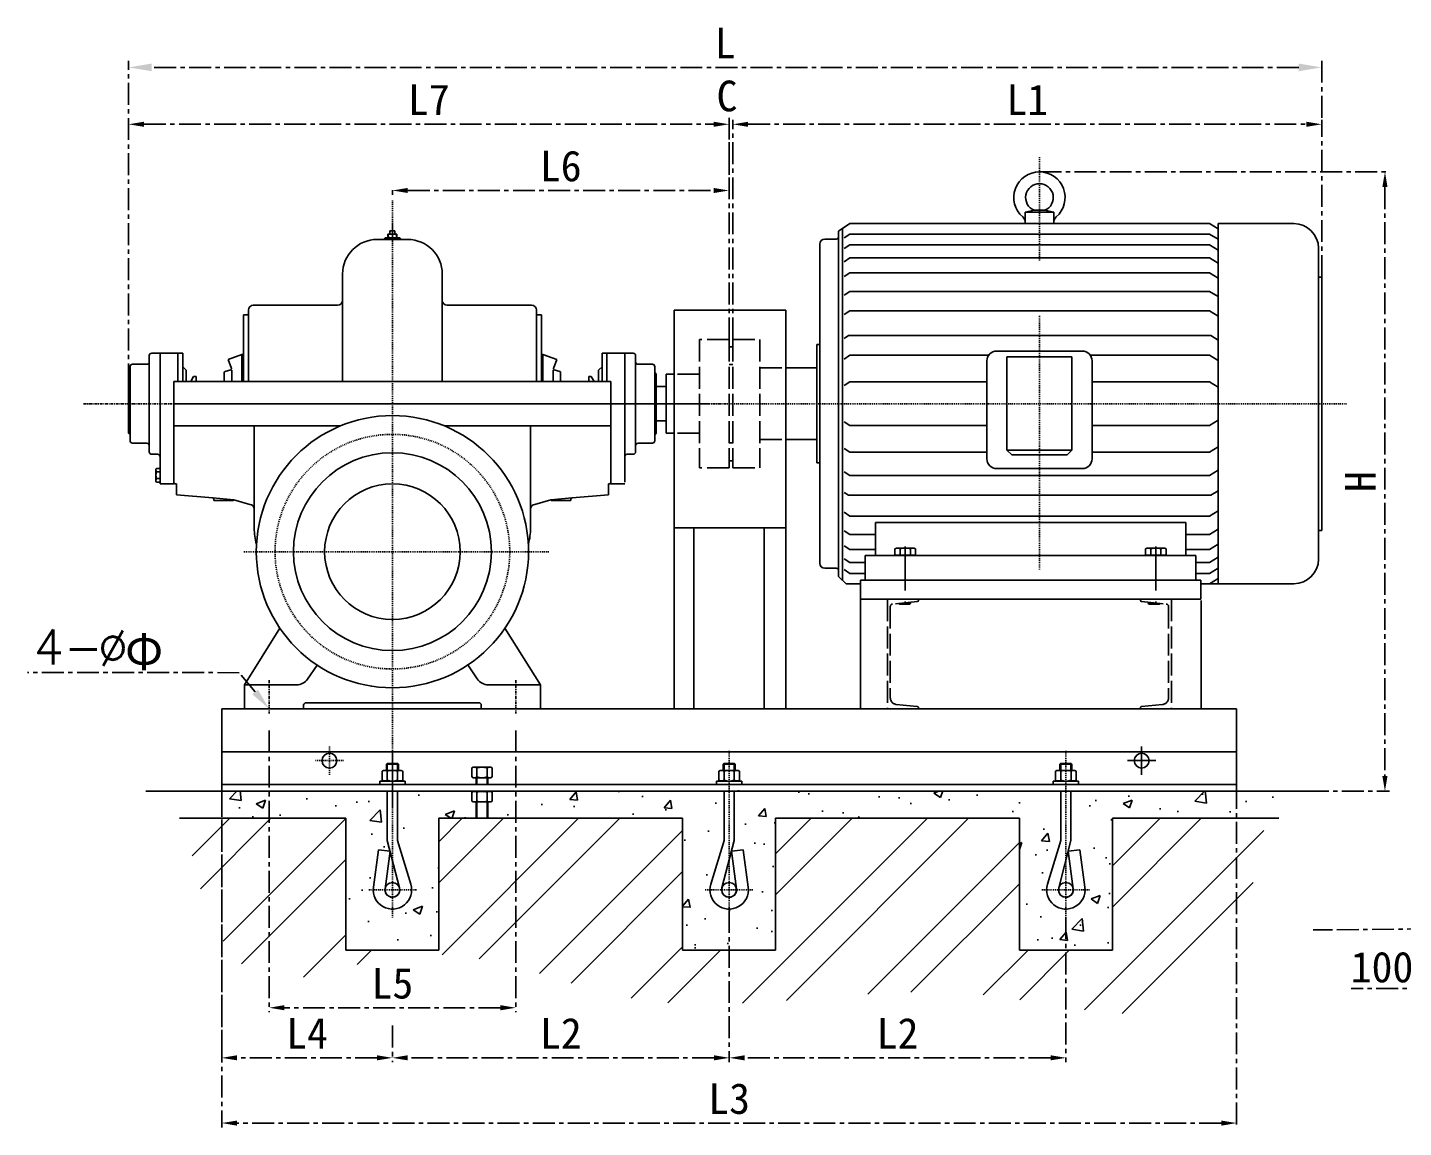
# Model space of a CAD drawing. Extents: x 1620 to 2878, y -792 to 791.
# Drawn here: x 2232.8 to 2389.7, y -720.7 to -595.3 of the extents above; entities that cross this region are included whole.
import ezdxf
from ezdxf.enums import TextEntityAlignment as Align

# ---------------------------------------------------------------- set-up
doc = ezdxf.new("R2010")
doc.units = 0
doc.header["$MEASUREMENT"] = 0
for name, pattern in [('CENTER', [2, 1.25, -0.25, 0.25, -0.25]), ('CENTERX2', [4, 2.5, -0.5, 0.5, -0.5]), ('DIVIDEX2', [2.5, 1, -0.5, 0, -0.5, 0, -0.5]), ('GEN3A', [3.1, 2.5, -0.6]), ('GEN7A', [7.5, 5, -1.25, 0, -1.25])]:
    doc.linetypes.add(name, pattern=pattern)
doc.layers.get('0').update_dxf_attribs({"linetype": 'CONTINUOUS'})
doc.layers.get('DEFPOINTS').update_dxf_attribs({"linetype": 'CONTINUOUS'})
for name, color, linetype in [('0N', 7, 'CONTINUOUS'), ('3A', 6, 'GEN3A'), ('4N', 3, 'CONTINUOUS'), ('5', 4, 'CENTERX2'), ('7', 1, 'CONTINUOUS'), ('7A', 4, 'GEN7A'), ('7AN', 4, 'GEN7A')]:
    doc.layers.add(name, color=color, linetype=linetype)
doc.styles.add('HZTXT', font='txt.shx', dxfattribs={"bigfont": 'hztxt.shx'})
doc.styles.get("Standard").update_dxf_attribs({"font": 'SimSun.ttf', "width": 0.6})
doc.styles.add('TXT', font='txt.shx', dxfattribs={"width": 0.9})
doc.dimstyles.new('GEN-ANSI', dxfattribs={"dimscale": 5, "dimtxt": 0.35, "dimasz": 0.35, "dimexe": 0.1, "dimexo": 0, "dimgap": 0.15, "dimtad": 1, "dimtoh": 1, "dimdec": 0, "dimzin": 0, "dimdsep": 46, "dimtxsty": 'TXT', "dimcen": 0, "dimclrd": 256, "dimclre": 256, "dimclrt": 2, "dimadec": 0, "dimazin": 0, "dimtp": 0.1, "dimtm": 0.1, "dimtfac": 0.71, "dimtdec": 3, "dimtmove": 0, "dimatfit": 3, "dimfxl": 0, "dimtolj": 1, "dimtzin": 0, "dimarcsym": 0})

# ---------------------------------------------------------------- blocks, each defined once
blk = doc.blocks.new('*D37')
at = {"layer": '5', "lineweight": -2}
for p, q in [((2260.36, -675.44), (2260.36, -707.55)), ((2288.48, -675.44), (2288.48, -707.55)), ((2286.73, -707.05), (2262.11, -707.05))]:
    blk.add_line(p, q, dxfattribs=at)
at = {"layer": '5'}
for points in [[(2262.11, -706.75), (2262.11, -707.34), (2260.36, -707.05)], [(2286.73, -706.75), (2286.73, -707.34), (2288.48, -707.05)]]:
    blk.add_solid(points, dxfattribs=at)
at = {"layer": 'DEFPOINTS', "color": 0}
for p in [(2260.36, -675.44), (2288.48, -675.44), (2260.36, -707.05)]:
    blk.add_point(p, dxfattribs=at)
blk = doc.blocks.new('*D38')
at = {"layer": '5', "lineweight": -2}
for p, q in [((2254.96, -681.57), (2254.96, -713.26)), ((2272.67, -712.76), (2256.71, -712.76))]:
    blk.add_line(p, q, dxfattribs=at)
at = {"layer": '5'}
for points in [[(2256.71, -712.47), (2256.71, -713.05), (2254.96, -712.76)], [(2272.67, -712.47), (2272.67, -713.05), (2274.42, -712.76)]]:
    blk.add_solid(points, dxfattribs=at)
at = {"layer": 'DEFPOINTS', "color": 0}
for p in [(2254.96, -681.57), (2274.42, -696.74), (2254.96, -712.76)]:
    blk.add_point(p, dxfattribs=at)
blk = doc.blocks.new('*D39')
at = {"layer": '5', "lineweight": -2}
for p, q in [((2312.8, -605.54), (2312.8, -614.34)), ((2274.42, -613.79), (2274.42, -614.34)), ((2276.17, -613.84), (2311.05, -613.84))]:
    blk.add_line(p, q, dxfattribs=at)
at = {"layer": '5'}
for points in [[(2276.17, -613.55), (2276.17, -614.13), (2274.42, -613.84)], [(2311.05, -613.55), (2311.05, -614.13), (2312.8, -613.84)]]:
    blk.add_solid(points, dxfattribs=at)
at = {"layer": 'DEFPOINTS', "color": 0}
for p in [(2312.8, -605.54), (2274.42, -613.79), (2312.8, -613.84)]:
    blk.add_point(p, dxfattribs=at)
blk = doc.blocks.new('*D40')
at = {"layer": '5', "lineweight": -2}
for p, q in [((2244.34, -636.08), (2244.34, -605.79)), ((2246.09, -606.29), (2311.05, -606.29)), ((2312.8, -630.84), (2312.8, -605.79))]:
    blk.add_line(p, q, dxfattribs=at)
at = {"layer": '5'}
for points in [[(2246.09, -606), (2246.09, -606.58), (2244.34, -606.29)], [(2311.05, -606), (2311.05, -606.58), (2312.8, -606.29)]]:
    blk.add_solid(points, dxfattribs=at)
at = {"layer": 'DEFPOINTS', "color": 0}
for p in [(2312.8, -606.29), (2312.8, -630.84), (2244.34, -636.08)]:
    blk.add_point(p, dxfattribs=at)
blk = doc.blocks.new('*D29')
at = {"layer": '5', "lineweight": -2}
for p, q in [((2348.2, -611.71), (2388.09, -611.71)), ((2387.59, -613.46), (2387.59, -680.61)), ((2370.67, -682.36), (2388.09, -682.36))]:
    blk.add_line(p, q, dxfattribs=at)
at = {"layer": '5'}
for points in [[(2387.29, -613.46), (2387.88, -613.46), (2387.59, -611.71)], [(2387.29, -680.61), (2387.88, -680.61), (2387.59, -682.36)]]:
    blk.add_solid(points, dxfattribs=at)
at = {"layer": 'DEFPOINTS', "color": 0}
for p in [(2348.2, -611.71), (2370.67, -682.36), (2387.59, -682.36)]:
    blk.add_point(p, dxfattribs=at)
blk = doc.blocks.new('*D30')
at = {"layer": '5', "lineweight": -2}
for p, q in [((2313.23, -630.84), (2313.23, -605.79)), ((2314.98, -606.29), (2378.63, -606.29)), ((2380.38, -623.71), (2380.38, -605.79))]:
    blk.add_line(p, q, dxfattribs=at)
at = {"layer": '5'}
for points in [[(2314.98, -606), (2314.98, -606.58), (2313.23, -606.29)], [(2378.63, -606), (2378.63, -606.58), (2380.38, -606.29)]]:
    blk.add_solid(points, dxfattribs=at)
at = {"layer": 'DEFPOINTS', "color": 0}
for p in [(2380.38, -606.29), (2380.38, -623.71), (2313.23, -630.84)]:
    blk.add_point(p, dxfattribs=at)
blk = doc.blocks.new('*D32')
at = {"layer": '5', "lineweight": -2}
for p, q in [((2312.83, -696), (2312.83, -713.26)), ((2351.21, -696.74), (2351.21, -713.26)), ((2349.46, -712.76), (2314.58, -712.76))]:
    blk.add_line(p, q, dxfattribs=at)
at = {"layer": '5'}
for points in [[(2314.58, -712.47), (2314.58, -713.05), (2312.83, -712.76)], [(2349.46, -712.47), (2349.46, -713.05), (2351.21, -712.76)]]:
    blk.add_solid(points, dxfattribs=at)
at = {"layer": 'DEFPOINTS', "color": 0}
for p in [(2312.83, -696), (2351.21, -696.74), (2312.83, -712.76)]:
    blk.add_point(p, dxfattribs=at)
blk = doc.blocks.new('*D33')
at = {"layer": '5', "lineweight": -2}
for p, q in [((2274.42, -709.09), (2274.42, -713.26)), ((2311.08, -712.76), (2276.17, -712.76))]:
    blk.add_line(p, q, dxfattribs=at)
at = {"layer": '5'}
for points in [[(2276.17, -712.47), (2276.17, -713.05), (2274.42, -712.76)], [(2311.08, -712.47), (2311.08, -713.05), (2312.83, -712.76)]]:
    blk.add_solid(points, dxfattribs=at)
at = {"layer": 'DEFPOINTS', "color": 0}
for p in [(2312.83, -696), (2274.42, -709.09), (2274.42, -712.76)]:
    blk.add_point(p, dxfattribs=at)
blk = doc.blocks.new('*D34')
at = {"layer": '5', "lineweight": -2}
for p, q in [((2254.96, -678.78), (2254.96, -720.7)), ((2370.67, -677.86), (2370.67, -720.7)), ((2368.92, -720.2), (2256.71, -720.2))]:
    blk.add_line(p, q, dxfattribs=at)
at = {"layer": '5'}
for points in [[(2256.71, -719.91), (2256.71, -720.5), (2254.96, -720.2)], [(2368.92, -719.91), (2368.92, -720.5), (2370.67, -720.2)]]:
    blk.add_solid(points, dxfattribs=at)
at = {"layer": 'DEFPOINTS', "color": 0}
for p in [(2254.96, -678.78), (2370.67, -677.86), (2254.96, -720.2)]:
    blk.add_point(p, dxfattribs=at)
blk = doc.blocks.new('*D35')
at = {"layer": '5', "lineweight": -2}
for p, q in [((2405.09, -700.49), (2405.09, -705.37)), ((2415.69, -700.49), (2415.69, -705.37)), ((2405.09, -704.87), (2383.73, -704.87)), ((2413.94, -704.87), (2406.84, -704.87))]:
    blk.add_line(p, q, dxfattribs=at)
at = {"layer": '5'}
for points in [[(2406.84, -704.58), (2406.84, -705.16), (2405.09, -704.87)], [(2413.94, -704.58), (2413.94, -705.16), (2415.69, -704.87)]]:
    blk.add_solid(points, dxfattribs=at)
at = {"layer": 'DEFPOINTS', "color": 0}
for p in [(2405.09, -700.49), (2415.69, -700.49), (2405.09, -704.87)]:
    blk.add_point(p, dxfattribs=at)
at = {"layer": '5', "color": 2, "insert": (2386.21, -703.25), "char_height": 1.75, "attachment_point": 5, "style": 'TXT'}
blk.add_mtext('\\A1;     ', dxfattribs=at)

msp = doc.modelspace()

# ---------------------------------------------------------------- hatches: boundary and pattern name
at = {"layer": '5'}
h = msp.add_hatch(dxfattribs=at)
h.set_pattern_fill('AR-CONC', color=256, scale=1.5, style=0)
h.set_pattern_definition([(50, (1125.894, -2323.8745), (10.758903, -0.941282), [1.125, -12.375]), (355, (1125.894, -2323.874), (-2.08127, 11.28288), [0.9, -9.9]), (100.4514, (1126.791, -2323.953), (8.67764, 10.341593), [0.9561, -10.51713]), (46.1842, (1125.894, -2320.874), (16.00862, -2.482785), [1.6875, -18.5625]), (96.6356, (1127.228, -2321.081), (14.01994, 14.61177), [1.43415, -15.7757]), (351.1842, (1125.894, -2320.874), (14.01993, 14.61178), [1.35, -14.85]), (21, (1127.394, -2321.6245), (8.953606, -6.039283), [1.125, -12.375]), (326, (1127.394, -2321.624), (3.64973, 10.87725), [0.9, -9.9]), (71.4514, (1128.14, -2322.128), (12.60334, 4.83796), [0.9561, -10.51713]), (37.5, (1125.894, -2323.8745), (0.182398, 4.993408), [0, -9.78, 0, -10.05, 0, -9.9375]), (7.5, (1125.894, -2323.8745), (3.946043, 5.916176), [0, -5.73, 0, -9.555, 0, -3.7875]), (327.5, (1122.549, -2323.8745), (8.0073365, -0.338323), [0, -3.75, 0, -11.7, 0, -15.525]), (317.5, (1121.049, -2323.8745), (8.747793, 1.501575), [0, -4.875, 0, -7.77, 0, -11.025])])
h.paths.add_polyline_path([(2312.22958, -682.31159), (2275.00323, -682.31159), (2275.00323, -684.65651), (2275.00323, -687.92725), (2276.51858, -692.91447, -1.23999017), (2272.2449, -693.26363), (2272.81428, -688.97349), (2274.15254, -689.1511), (2273.83593, -687.92725), (2273.83593, -684.44517), (2273.83593, -682.31159), (2251.03732, -682.31159), (2251.03732, -685.39311), (2269.11784, -685.39311), (2269.11784, -700.43748), (2279.72133, -700.43748), (2279.72133, -685.39311), (2307.51148, -685.39311), (2307.51148, -700.43748), (2318.11498, -700.43748), (2318.11498, -685.39311), (2345.90513, -685.39311), (2345.90513, -700.43748), (2356.50863, -700.43748), (2356.50863, -685.39311), (2374.92601, -685.39311), (2374.92601, -682.31159), (2351.79053, -682.31159), (2351.79053, -684.71546), (2351.79053, -687.92725), (2351.47392, -689.1511), (2352.81219, -688.97349), (2353.38156, -693.26363, -1.23999017), (2349.10788, -692.91447), (2350.62323, -687.92725), (2350.62323, -684.44517), (2350.62323, -682.31159), (2313.39688, -682.31159), (2313.39688, -684.71546), (2313.39688, -687.92725), (2313.08027, -689.1511), (2314.41854, -688.97349), (2314.98791, -693.26363, -1.23999017), (2310.71423, -692.91447), (2312.22958, -687.92725), (2312.22958, -684.44517)])
h = msp.add_hatch(dxfattribs=at)
h.set_pattern_fill('STEEL', color=256, scale=75, style=0)
h.set_pattern_definition([(45, (1125.894, -2323.924), (-6.629126, 6.629126), []), (45, (1125.894, -2319.2365), (-6.629126, 6.629126), [])])
edge = h.paths.add_edge_path()
edge.add_line((2307.51148, -685.44264), (2279.72133, -685.44264))
edge.add_line((2279.72133, -685.44264), (2279.72133, -700.48701))
edge.add_line((2279.72133, -700.48701), (2269.11784, -700.48701))
edge.add_line((2269.11784, -700.48701), (2269.11784, -685.44264))
edge.add_line((2269.11784, -685.44264), (2250.92133, -685.44264))
edge.add_spline(control_points=[(2250.92133, -685.44264), (2251.17072, -687.64666), (2252.23627, -693.99278), (2257.85396, -707.1454), (2274.44928, -699.55528), (2288.01121, -701.87754), (2310.35587, -709.74939), (2334.15567, -701.47114), (2368.81582, -712.14334), (2372.46258, -694.03096), (2374.05267, -685.44264)], knot_values=[3.225267215, 3.225267215, 3.225267215, 3.225267215, 7.750384642, 16.211114269, 26.144608192, 36.930737788, 44.223370294, 72.525524484, 87.450931652, 102.911345625, 102.911345625, 102.911345625, 102.911345625], degree=3, periodic=0)
edge.add_line((2374.05267, -685.44264), (2356.50863, -685.44264))
edge.add_line((2356.50863, -685.44264), (2356.50863, -700.48701))
edge.add_line((2356.50863, -700.48701), (2345.90513, -700.48701))
edge.add_line((2345.90513, -700.48701), (2345.90513, -685.44264))
edge.add_line((2345.90513, -685.44264), (2318.11498, -685.44264))
edge.add_line((2318.11498, -685.44264), (2318.11498, -700.48701))
edge.add_line((2318.11498, -700.48701), (2307.51148, -700.48701))
edge.add_line((2307.51148, -700.48701), (2307.51148, -685.44264))

# ---------------------------------------------------------------- linework, layer by layer
for p, q in [((2326.57575, -617.6203), (2325.29551, -618.46405)), ((2367.57045, -617.6203), (2368.56445, -618.22155)), ((2368.56445, -617.6203), (2368.56445, -658.69405)), ((2273.39799, -619.42593), (2272.67583, -619.42593)), ((2272.93754, -619.42593), (2276.16333, -619.42593)), ((2273.57583, -619.24808), (2273.39799, -619.42593)), ((2273.57583, -619.24808), (2275.26333, -619.24808)), ((2273.91333, -618.82747), (2273.91333, -619.00318)), ((2274.92583, -618.82747), (2273.91333, -618.82747)), ((2273.92864, -619.24808), (2273.91333, -619.00318)), ((2274.12289, -618.82747), (2274.12289, -618.44856)), ((2274.12289, -618.44856), (2274.69999, -618.44856)), ((2274.69999, -618.44856), (2274.69999, -618.82747)), ((2274.91053, -619.24808), (2274.92583, -619.00318)), ((2274.92583, -618.82747), (2274.92583, -619.00318)), ((2275.26333, -619.24808), (2275.44118, -619.42593)), ((2325.01426, -619.38559), (2323.71517, -619.38559)), ((2325.29551, -618.46405), (2325.29551, -638.15718)), ((2325.75575, -618.16073), (2325.75575, -638.15718)), ((2326.57575, -618.80737), (2325.92865, -619.23385)), ((2367.57045, -618.80737), (2368.56445, -619.40862)), ((2326.57575, -620.03772), (2325.92865, -620.46419)), ((2367.57045, -620.03772), (2368.56445, -620.63896)), ((2326.57575, -621.53577), (2325.92865, -621.96224)), ((2367.57045, -621.53577), (2368.56445, -622.13701)), ((2326.57575, -623.23574), (2325.92865, -623.66221)), ((2367.57045, -623.23574), (2368.56445, -623.83698)), ((2326.57575, -625.34765), (2325.92865, -625.77412)), ((2367.57045, -625.34765), (2368.56445, -625.94889)), ((2257.99458, -635.62593), (2257.99458, -627.4927)), ((2268.17583, -626.9302), (2258.55708, -626.9302)), ((2280.66333, -626.9302), (2290.28208, -626.9302)), ((2290.84458, -627.4927), (2290.84458, -635.62593)), ((2306.52806, -627.47165), (2306.52806, -672.96157)), ((2306.52806, -627.47165), (2319.27132, -627.47165)), ((2319.27132, -627.47165), (2319.27132, -672.96157)), ((2257.85396, -628.03218), (2257.43208, -628.03218)), ((2290.98521, -628.03218), (2291.40708, -628.03218)), ((2326.57575, -627.57144), (2325.92865, -627.99791)), ((2367.57045, -627.57144), (2368.56445, -628.17268)), ((2326.43004, -630.38925), (2325.92865, -630.71969)), ((2367.72922, -630.38925), (2368.56445, -630.89446)), ((2323.15267, -631.42093), (2322.79262, -631.42093)), ((2246.69385, -632.6728), (2246.69385, -642.93843)), ((2250.51885, -632.39155), (2246.9751, -632.39155)), ((2247.93135, -647.09305), (2247.93135, -632.39155)), ((2249.95635, -635.62593), (2249.95635, -632.39155)), ((2249.95635, -632.39155), (2250.51885, -632.39155)), ((2250.51885, -635.62593), (2250.51885, -632.39155)), ((2250.51885, -633.61443), (2250.51885, -633.93843)), ((2257.26333, -632.53218), (2255.6776, -633.10934)), ((2256.05371, -634.14269), (2255.6776, -633.10934)), ((2257.43208, -632.53218), (2257.26333, -632.53218)), ((2257.26333, -632.53218), (2257.26333, -635.62593)), ((2291.40708, -632.53218), (2291.57583, -632.53218)), ((2291.40708, -632.53218), (2291.57583, -632.53218)), ((2291.57583, -632.53218), (2291.90944, -632.6536)), ((2291.57583, -632.53218), (2293.16156, -633.10934)), ((2291.57583, -632.53218), (2291.57583, -635.62593)), ((2292.78546, -634.14269), (2293.16156, -633.10934)), ((2298.88281, -632.39155), (2298.32031, -632.39155)), ((2298.32031, -632.39155), (2298.32031, -633.93843)), ((2298.88281, -632.39155), (2301.86406, -632.39155)), ((2298.88281, -635.62593), (2298.88281, -632.39155)), ((2298.89093, -632.81343), (2298.88281, -632.79937)), ((2300.90781, -647.09305), (2300.90781, -632.39155)), ((2302.14531, -632.6728), (2302.14531, -642.93843)), ((2326.57575, -632.63925), (2325.92865, -633.06573)), ((2367.57045, -632.63925), (2368.56445, -633.2405)), ((2244.33135, -634.78218), (2244.5001, -634.61343)), ((2244.33135, -634.78218), (2244.33135, -638.15718)), ((2244.5001, -633.93843), (2244.5001, -634.61343)), ((2244.5001, -642.37593), (2244.5001, -634.61343)), ((2250.51885, -633.93843), (2250.87965, -634.29923)), ((2250.9126, -634.37878), (2250.9126, -635.62593)), ((2251.75635, -635.06343), (2251.4316, -635.62593)), ((2252.0376, -635.06343), (2251.75635, -635.06343)), ((2252.0376, -635.06343), (2252.0376, -635.62593)), ((2255.23833, -634.607), (2255.23833, -635.62593)), ((2255.34033, -634.47179), (2255.9789, -634.28934)), ((2256.10766, -634.32191), (2256.10766, -635.62593)), ((2292.7315, -634.32191), (2292.7315, -635.62593)), ((2293.49884, -634.47179), (2292.86026, -634.28934)), ((2293.60083, -634.607), (2293.60083, -635.62593)), ((2296.80156, -635.06343), (2297.08281, -635.06343)), ((2296.80156, -635.06343), (2296.80156, -635.62593)), ((2297.08281, -635.06343), (2297.40757, -635.62593)), ((2297.92656, -634.37878), (2297.92656, -635.62593)), ((2298.32031, -633.93843), (2297.95951, -634.29923)), ((2298.32031, -635.62593), (2298.32031, -633.93843)), ((2304.33906, -633.93843), (2304.33906, -641.70093)), ((2304.50781, -634.78218), (2304.33906, -634.61343)), ((2304.50781, -634.78218), (2304.50781, -638.15718)), ((2305.63637, -634.78218), (2305.63637, -641.53218)), ((2306.52806, -634.78218), (2305.63637, -634.78218)), ((2319.27132, -634.07905), (2322.68012, -634.07905)), ((2322.79262, -634.19155), (2322.79262, -642.1228)), ((2249.50635, -647.2978), (2249.50635, -635.62593)), ((2299.33281, -635.62593), (2249.50635, -635.62593)), ((2299.33281, -647.2978), (2299.33281, -635.62593)), ((2326.57575, -635.66068), (2325.92865, -636.08716)), ((2367.57045, -635.66068), (2368.56445, -636.26192)), ((2244.33135, -641.53218), (2244.33135, -638.15718)), ((2310.36067, -638.15718), (2249.50635, -638.15718)), ((2304.50781, -641.53218), (2304.50781, -638.15718)), ((2325.29551, -657.8503), (2325.29551, -638.15718)), ((2325.29551, -657.8503), (2325.29551, -638.15718)), ((2325.75575, -658.15362), (2325.75575, -638.15718)), ((2325.75575, -658.31054), (2325.75575, -638.15718)), ((2367.57045, -640.65368), (2368.56445, -640.05243)), ((2244.33135, -641.53218), (2244.5001, -641.70093)), ((2268.49739, -640.68843), (2249.50635, -640.68843)), ((2258.66958, -652.33218), (2258.66958, -640.68843)), ((2299.33281, -640.68843), (2280.34177, -640.68843)), ((2290.16958, -652.33218), (2290.16958, -640.68843)), ((2304.50781, -641.53218), (2304.33906, -641.70093)), ((2306.52806, -641.53218), (2305.63637, -641.53218)), ((2326.57575, -640.65368), (2325.92865, -640.2272)), ((2246.69385, -643.64155), (2246.69385, -642.93843)), ((2302.14531, -643.64155), (2302.14531, -642.93843)), ((2304.33906, -642.37593), (2304.33906, -641.70093)), ((2319.27132, -642.2353), (2322.68012, -642.2353)), ((2367.57045, -643.6751), (2368.56445, -643.07386)), ((2247.6501, -643.9228), (2246.9751, -643.9228)), ((2301.18906, -643.9228), (2301.86406, -643.9228)), ((2326.57575, -643.6751), (2325.92865, -643.24863)), ((2323.15267, -644.89343), (2322.79262, -644.89343)), ((2326.57575, -646.34667), (2325.92865, -645.92019)), ((2367.57045, -646.34667), (2368.56445, -645.74542)), ((2247.93135, -647.2978), (2247.93135, -647.09305)), ((2249.50635, -647.2978), (2247.93135, -647.2978)), ((2249.64698, -647.2978), (2249.7876, -647.2978)), ((2249.7876, -647.2978), (2249.7876, -648.5353)), ((2299.05156, -647.2978), (2299.05156, -648.5353)), ((2299.19219, -647.2978), (2299.05156, -647.2978)), ((2299.33281, -647.2978), (2300.90781, -647.2978)), ((2249.7876, -648.5353), (2253.93597, -648.88827)), ((2253.93597, -648.88827), (2256.34353, -649.12902)), ((2254.0626, -649.02819), (2254.0626, -649.18218)), ((2255.1876, -649.18218), (2254.0626, -649.18218)), ((2255.1876, -649.18218), (2256.3126, -649.18218)), ((2256.3126, -649.15701), (2256.3126, -649.18218)), ((2256.34353, -649.12902), (2258.16305, -649.63778)), ((2292.49564, -649.12902), (2290.67611, -649.63778)), ((2294.90319, -648.88827), (2292.49564, -649.12902)), ((2292.52656, -649.15701), (2292.52656, -649.18218)), ((2293.65156, -649.18218), (2292.52656, -649.18218)), ((2293.65156, -649.18218), (2294.77656, -649.18218)), ((2294.77656, -649.02819), (2294.77656, -649.18218)), ((2299.05156, -648.5353), (2294.90319, -648.88827)), ((2326.43004, -648.59667), (2325.92865, -648.26623)), ((2367.72922, -648.59667), (2368.56445, -648.09146)), ((2290.16958, -652.33218), (2290.16958, -650.19748)), ((2326.57575, -650.96671), (2325.92865, -650.54024)), ((2367.57045, -650.96671), (2368.56445, -650.36547)), ((2306.52806, -652.32046), (2319.27132, -652.32046)), ((2308.78896, -652.32046), (2308.78896, -672.96157)), ((2316.80488, -652.32046), (2316.80488, -672.96157)), ((2329.48419, -651.70438), (2329.48419, -655.45968)), ((2364.87075, -651.70438), (2364.87075, -655.45968)), ((2367.57045, -653.07862), (2368.56445, -652.47737)), ((2326.57575, -653.07862), (2325.92865, -652.65214)), ((2367.57045, -654.77859), (2368.56445, -654.17734)), ((2326.57575, -654.77859), (2325.92865, -654.35211)), ((2367.57045, -656.27664), (2368.56445, -655.67539)), ((2325.01426, -656.92877), (2323.71517, -656.92877)), ((2326.57575, -656.27664), (2325.92865, -655.85016)), ((2326.57575, -657.50698), (2325.92865, -657.08051)), ((2367.57045, -657.50698), (2368.56445, -656.90574)), ((2326.13926, -658.69405), (2325.29551, -657.8503)), ((2327.77122, -658.27218), (2327.77122, -660.45984)), ((2366.58372, -658.27218), (2366.58372, -660.45984)), ((2367.57045, -658.69405), (2368.56445, -658.09281)), ((2334.39538, -660.45984), (2334.39538, -660.58554)), ((2359.70379, -660.45984), (2359.70379, -660.58554)), ((2333.49538, -660.93099), (2333.49538, -660.8028)), ((2257.54458, -670.21968), (2261.58318, -663.75657)), ((2291.29458, -670.21968), (2287.25599, -663.75657)), ((2264.74128, -669.56583), (2265.83589, -667.9636)), ((2284.0997, -669.5479), (2283.03605, -667.94178)), ((2257.54458, -670.21968), (2257.54458, -672.96157)), ((2257.54458, -670.21968), (2263.50272, -670.21968)), ((2291.29458, -670.21968), (2285.35032, -670.21968)), ((2291.29458, -670.21968), (2291.29458, -672.96157)), ((2254.95512, -672.96157), (2254.95512, -682.36112)), ((2257.54458, -672.96157), (2264.29458, -672.96157)), ((2264.29458, -672.54232), (2264.29458, -672.96157)), ((2264.57583, -672.26107), (2274.41958, -672.26107)), ((2284.26333, -672.26107), (2274.41958, -672.26107)), ((2284.54458, -672.54232), (2284.54458, -673.03218)), ((2291.29458, -672.96157), (2284.54458, -672.96157)), ((2370.67134, -672.96157), (2370.67134, -682.36112)), ((2370.67134, -677.86112), (2254.95512, -677.86112)), ((2246.29433, -682.36112), (2378.67038, -682.36112)), ((2254.95512, -681.57362), (2370.67134, -681.57362)), ((2273.83593, -682.36112), (2273.83593, -684.76499)), ((2275.00323, -682.36112), (2275.00323, -684.70604)), ((2312.22958, -682.36112), (2312.22958, -684.70604)), ((2313.39688, -682.36112), (2313.39688, -684.76499)), ((2350.62323, -682.36112), (2350.62323, -684.70604)), ((2351.79053, -682.36112), (2351.79053, -684.76499)), ((2250.12635, -685.44264), (2269.11784, -685.44264)), ((2269.11784, -685.44264), (2269.11784, -700.48701)), ((2273.83593, -684.4947), (2273.83593, -687.97678)), ((2275.00323, -684.4947), (2275.00323, -687.97678)), ((2307.51148, -685.44264), (2279.72133, -685.44264)), ((2279.72133, -685.44264), (2279.72133, -700.48701)), ((2307.51148, -685.44264), (2307.51148, -700.48701)), ((2312.22958, -684.4947), (2312.22958, -687.97678)), ((2313.39688, -684.4947), (2313.39688, -687.97678)), ((2318.11498, -685.44264), (2345.90513, -685.44264)), ((2318.11498, -685.44264), (2318.11498, -700.48701)), ((2345.90513, -685.44264), (2345.90513, -700.48701)), ((2350.62323, -684.4947), (2350.62323, -687.97678)), ((2351.79053, -684.4947), (2351.79053, -687.97678)), ((2375.50044, -685.44264), (2356.50863, -685.44264)), ((2356.50863, -685.44264), (2356.50863, -700.48701)), ((2273.83593, -687.97678), (2275.23644, -693.39046)), ((2275.00323, -687.97678), (2276.51858, -692.964)), ((2312.22958, -687.97678), (2310.71423, -692.964)), ((2313.39688, -687.97678), (2311.99637, -693.39046)), ((2350.62323, -687.97678), (2349.10788, -692.964)), ((2351.79053, -687.97678), (2350.39002, -693.39046)), ((2272.81428, -689.02302), (2272.2449, -693.31316)), ((2272.81428, -689.02302), (2274.15254, -689.20063)), ((2274.15254, -689.20063), (2273.58317, -693.49077)), ((2314.41854, -689.02302), (2313.08027, -689.20063)), ((2313.08027, -689.20063), (2313.64965, -693.49077)), ((2314.41854, -689.02302), (2314.98791, -693.31316)), ((2352.81219, -689.02302), (2351.47392, -689.20063)), ((2351.47392, -689.20063), (2352.0433, -693.49077)), ((2352.81219, -689.02302), (2353.38156, -693.31316)), ((2269.11784, -700.48701), (2279.72133, -700.48701)), ((2307.51148, -700.48701), (2318.11498, -700.48701)), ((2356.50863, -700.48701), (2345.90513, -700.48701))]:
    msp.add_line(p, q)
at = {"ltscale": 5}
for p, q in [((2367.57045, -617.6203), (2326.57575, -617.6203)), ((2377.2027, -617.6203), (2368.56445, -617.6203)), ((2367.57045, -618.80737), (2326.57575, -618.80737)), ((2323.15267, -619.94809), (2323.15267, -656.36627)), ((2367.57045, -620.03772), (2326.57575, -620.03772)), ((2380.0152, -620.4328), (2380.0152, -655.88155)), ((2367.57045, -621.53577), (2326.57575, -621.53577)), ((2367.57045, -623.23574), (2326.57575, -623.23574)), ((2380.37727, -638.15718), (2380.37727, -623.71493)), ((2367.57045, -625.34765), (2326.57575, -625.34765)), ((2367.57045, -627.57144), (2326.57575, -627.57144)), ((2367.72922, -630.38925), (2326.43004, -630.38925)), ((2322.79262, -631.42093), (2322.79262, -644.89343)), ((2353.06528, -632.15795), (2343.32487, -632.15795)), ((2342.40222, -632.63925), (2326.57575, -632.63925)), ((2342.19987, -633.28295), (2342.19987, -644.43235)), ((2344.49056, -632.81284), (2344.49056, -643.44069)), ((2344.49056, -632.81284), (2348.19507, -632.81284)), ((2351.89959, -632.81284), (2348.19507, -632.81284)), ((2351.89959, -632.81284), (2351.89959, -643.44069)), ((2367.57045, -632.63925), (2353.98793, -632.63925)), ((2354.19028, -633.28295), (2354.19028, -644.43235)), ((2342.19987, -635.66068), (2326.57575, -635.66068)), ((2367.57045, -635.66068), (2354.19028, -635.66068)), ((2380.37727, -638.15718), (2380.37727, -652.59943)), ((2342.19987, -640.65368), (2326.57575, -640.65368)), ((2367.57045, -640.65368), (2354.19028, -640.65368)), ((2342.19987, -643.6751), (2326.57575, -643.6751)), ((2344.49056, -643.44069), (2348.19507, -643.44069)), ((2344.49056, -643.44069), (2345.05306, -644.00319)), ((2345.05306, -644.00319), (2348.19507, -644.00319)), ((2351.89959, -643.44069), (2348.19507, -643.44069)), ((2351.33709, -644.00319), (2348.19507, -644.00319)), ((2351.89959, -643.44069), (2351.33709, -644.00319)), ((2367.57045, -643.6751), (2354.19028, -643.6751)), ((2367.57045, -646.34667), (2326.57575, -646.34667)), ((2353.06528, -645.55735), (2343.32487, -645.55735)), ((2367.72922, -648.59667), (2326.43004, -648.59667)), ((2346.50757, -650.96671), (2326.57575, -650.96671)), ((2367.57045, -650.96671), (2344.73557, -650.96671)), ((2346.50757, -651.70438), (2329.48419, -651.70438)), ((2364.87075, -651.70438), (2344.83766, -651.70438)), ((2329.48419, -653.07862), (2326.57575, -653.07862)), ((2367.57045, -653.07862), (2364.87075, -653.07862)), ((2329.48419, -654.77859), (2326.57575, -654.77859)), ((2360.51997, -655.45968), (2328.33372, -655.45968)), ((2328.33372, -655.45968), (2328.33372, -658.27218)), ((2366.02122, -655.45968), (2362.40997, -655.45968)), ((2367.57045, -654.77859), (2364.87075, -654.77859)), ((2366.02122, -655.45968), (2366.02122, -658.27218)), ((2328.33372, -656.27664), (2326.57575, -656.27664)), ((2367.57045, -656.27664), (2366.02122, -656.27664)), ((2327.77122, -658.69405), (2326.13926, -658.69405)), ((2328.33372, -657.50698), (2326.57575, -657.50698)), ((2366.58372, -658.27218), (2327.77122, -658.27218)), ((2367.57045, -657.50698), (2366.02122, -657.50698)), ((2377.2027, -658.69405), (2366.58372, -658.69405)), ((2366.58372, -660.45984), (2327.77122, -660.45984)), ((2327.80326, -660.45984), (2327.80326, -672.85208)), ((2366.62322, -660.58554), (2366.62322, -672.85208)), ((2294.33012, -672.96157), (2254.95512, -672.96157)), ((2370.67134, -672.96157), (2290.58557, -672.96157))]:
    msp.add_line(p, q, dxfattribs=at)
at = {"ltscale": 0.5}
for p, q in [((2268.73833, -635.62593), (2268.73833, -623.36343)), ((2280.10083, -635.62593), (2280.10083, -623.36343)), ((2257.43208, -635.62593), (2257.43208, -628.03218)), ((2291.40708, -635.62593), (2291.40708, -628.03218))]:
    msp.add_line(p, q, dxfattribs=at)
at = {"linetype": 'DIVIDEX2'}
for p, q in [((2380.37727, -623.71493), (2380.0152, -623.71493)), ((2380.37727, -652.59943), (2380.0152, -652.59943))]:
    msp.add_line(p, q, dxfattribs=at)
at = {"ltscale": 0.4}
for p, q in [((2246.4126, -633.65718), (2244.78135, -633.65718)), ((2302.42656, -633.65718), (2304.05781, -633.65718)), ((2246.4126, -642.65718), (2244.78135, -642.65718)), ((2302.42656, -642.65718), (2304.05781, -642.65718))]:
    msp.add_line(p, q, dxfattribs=at)
at = {"ltscale": 0.2}
for p, q in [((2304.50781, -636.20249), (2305.63637, -636.20249)), ((2304.50781, -640.11187), (2305.63637, -640.11187))]:
    msp.add_line(p, q, dxfattribs=at)
for centre, radius in [((2274.41958, -655.03375), 15.51969), ((2274.41958, -655.03375), 11.28168), ((2274.41958, -655.03375), 7.72821), ((2267.24428, -678.86749), 0.84375), ((2359.8429, -678.86749), 0.84375), ((2274.41958, -693.60178), 0.84375), ((2312.81323, -693.60178), 0.84375), ((2351.20688, -693.60178), 0.84375)]:
    msp.add_circle(centre, radius)
at = {"ltscale": 5}
for centre, radius, start, end in [((2377.2027, -620.4328), 2.8125, 0, 90), ((2323.71517, -619.94809), 0.5625, 90, 180), ((2343.32487, -633.28295), 1.125, 90, 180), ((2353.06528, -633.28295), 1.125, 0, 90), ((2343.32487, -644.43235), 1.125, 180, 270), ((2353.06528, -644.43235), 1.125, 270, 0), ((2323.71517, -656.36627), 0.5625, 180, 270), ((2377.2027, -655.88155), 2.8125, 270, 0)]:
    msp.add_arc(centre, radius, start, end, dxfattribs=at)
at = {"ltscale": 0.5}
for centre, radius, start, end in [((2272.67583, -623.36343), 3.9375, 90, 180), ((2276.16333, -623.36343), 3.9375, 0, 90), ((2257.85396, -627.89155), 0.14062, 270, 360), ((2290.98521, -627.89155), 0.14062, 180, 270)]:
    msp.add_arc(centre, radius, start, end, dxfattribs=at)
for centre, radius, start, end in [((2325.01426, -619.10434), 0.28125, 270, 0), ((2258.55708, -627.4927), 0.5625, 90, 180), ((2268.17583, -626.3677), 0.5625, 270, 0), ((2280.66333, -626.3677), 0.5625, 180, 270), ((2290.28208, -627.4927), 0.5625, 0, 90), ((2244.78135, -633.93843), 0.28125, 90, 180), ((2246.9751, -632.6728), 0.28125, 90, 180), ((2301.86406, -632.6728), 0.28125, 0, 90), ((2304.05781, -633.93843), 0.28125, 0, 90), ((2250.8001, -634.37878), 0.1125, 0, 45), ((2255.37896, -634.607), 0.14062, 105.9453959, 180), ((2255.948, -634.18117), 0.1125, 285.9453959, 20), ((2292.89117, -634.18117), 0.1125, 160, 254.0546041), ((2293.46021, -634.607), 0.14062, 0, 74.0546041), ((2298.03906, -634.37878), 0.1125, 135, 180), ((2322.68012, -634.19155), 0.1125, 0, 90), ((2244.78135, -642.37593), 0.28125, 180, 270), ((2304.05781, -642.37593), 0.28125, 270, 0), ((2322.68012, -642.1228), 0.1125, 270, 0), ((2246.9751, -643.64155), 0.28125, 180, 270), ((2247.6501, -644.20405), 0.28125, 0, 90), ((2301.18906, -644.20405), 0.28125, 90, 180), ((2301.86406, -643.64155), 0.28125, 270, 0), ((2249.64698, -647.15718), 0.14062, 180, 270), ((2299.19219, -647.15718), 0.14062, 270, 0), ((2253.92198, -649.02819), 0.14062, 0, 84.2894069), ((2256.34073, -649.15701), 0.02813, 84.2894069, 180), ((2292.49844, -649.15701), 0.02813, 0, 95.7105931), ((2294.91719, -649.02819), 0.14062, 95.7105931, 180), ((2258.10708, -650.19748), 0.5625, 0, 84.2894069), ((2290.73208, -650.19748), 0.5625, 95.7105931, 180), ((2265.41958, -652.33218), 6.75, 180, 195.7826603), ((2283.41958, -652.33218), 6.75, 344.2173397, 0), ((2325.01426, -657.21002), 0.28125, 0, 90), ((2325.01426, -657.21002), 0.28125, 0, 90), ((2334.25475, -660.58554), 0.14062, 275.7105931, 0), ((2359.84442, -660.58554), 0.14062, 180, 264.2894069), ((2263.50272, -668.71968), 1.5, 270, 325.6599358), ((2285.35032, -668.71968), 1.5, 213.5143581, 270), ((2264.57583, -672.54232), 0.28125, 90, 180), ((2284.26333, -672.54232), 0.28125, 0, 90), ((2274.41958, -693.60178), 2.19375, 172.4400377, 16.9011642), ((2274.41958, -693.60178), 0.84375, 172.4400377, 14.5043223), ((2312.81323, -693.60178), 2.19375, 163.0988358, 7.5599623), ((2312.81323, -693.60178), 0.84375, 165.4956777, 7.5599623), ((2351.20688, -693.60178), 2.19375, 163.0988358, 7.5599623), ((2351.20688, -693.60178), 0.84375, 165.4956777, 7.5599623)]:
    msp.add_arc(centre, radius, start, end)
at = {"ltscale": 0.4}
for centre, start, end in [((2246.4126, -633.37593), 270, 0), ((2302.42656, -633.37593), 180, 270), ((2246.4126, -642.93843), 0, 90), ((2302.42656, -642.93843), 90, 180)]:
    msp.add_arc(centre, 0.28125, start, end, dxfattribs=at)
at = {"layer": '0N'}
for p, q in [((2346.57226, -616.3153), (2347.59926, -616.09701)), ((2346.57226, -616.3153), (2349.81789, -616.3153)), ((2346.57226, -616.3153), (2346.57226, -617.48853)), ((2347.59926, -616.09701), (2348.79089, -616.09701)), ((2349.81789, -616.3153), (2348.79089, -616.09701)), ((2349.81789, -616.3153), (2349.81789, -617.48853)), ((2343.73467, -617.6203), (2345.75295, -617.6203)), ((2346.57226, -617.48853), (2346.57226, -617.6203)), ((2346.57226, -617.6203), (2347.47209, -617.6203)), ((2347.47209, -617.6203), (2348.91805, -617.6203)), ((2348.91805, -617.6203), (2349.81789, -617.6203)), ((2348.9389, -617.6203), (2350.95717, -617.6203)), ((2349.81789, -617.48853), (2349.81789, -617.6203)), ((2349.81789, -617.48853), (2349.81789, -617.48853)), ((2350.95717, -616.88895), (2350.95717, -616.88895)), ((2256.06011, -635.62593), (2257.41011, -635.62593)), ((2247.51363, -645.5338), (2247.45323, -645.63843)), ((2247.45323, -645.63843), (2247.45323, -646.98843)), ((2247.51363, -645.5338), (2247.93135, -645.5338)), ((2247.51363, -645.92351), (2247.93135, -645.92351)), ((2247.51363, -647.09305), (2247.45323, -646.98843)), ((2247.51363, -646.70334), (2247.93135, -646.70334)), ((2247.51363, -647.09305), (2247.93135, -647.09305)), ((2331.72053, -654.70654), (2331.87747, -654.61593)), ((2331.72053, -654.70654), (2331.72053, -655.43155)), ((2331.72053, -655.43155), (2331.94497, -655.43155)), ((2333.90247, -654.61593), (2331.87747, -654.61593)), ((2331.94497, -655.43155), (2333.83497, -655.43155)), ((2331.94497, -655.43155), (2331.94497, -655.45968)), ((2332.21497, -655.45968), (2331.94497, -655.45968)), ((2333.56497, -655.45968), (2332.21497, -655.45968)), ((2332.3051, -654.70654), (2332.3051, -655.43155)), ((2333.47484, -654.70654), (2333.47484, -655.43155)), ((2333.83497, -655.45968), (2333.56497, -655.45968)), ((2333.83497, -655.43155), (2334.05941, -655.43155)), ((2333.83497, -655.43155), (2333.83497, -655.45968)), ((2334.05941, -654.70654), (2333.90247, -654.61593)), ((2334.05941, -654.70654), (2334.05941, -655.43155)), ((2360.29553, -654.70654), (2360.45247, -654.61593)), ((2360.29553, -654.70654), (2360.29553, -655.43155)), ((2360.51997, -655.43155), (2360.29553, -655.43155)), ((2360.45247, -654.61593), (2362.47747, -654.61593)), ((2362.40997, -655.43155), (2360.51997, -655.43155)), ((2360.51997, -655.43155), (2360.51997, -655.45968)), ((2360.51997, -655.45968), (2360.78997, -655.45968)), ((2360.78997, -655.45968), (2362.13997, -655.45968)), ((2360.8801, -654.70654), (2360.8801, -655.43155)), ((2362.04984, -654.70654), (2362.04984, -655.43155)), ((2362.13997, -655.45968), (2362.40997, -655.45968)), ((2362.40997, -655.43155), (2362.40997, -655.45968)), ((2362.63441, -655.43155), (2362.40997, -655.43155)), ((2362.63441, -654.70654), (2362.47747, -654.61593)), ((2362.63441, -654.70654), (2362.63441, -655.43155)), ((2333.40403, -661.02234), (2333.49538, -660.93099)), ((2361.9476, -660.93718), (2361.86244, -661.02234)), ((2273.74458, -679.28076), (2273.83593, -679.18941)), ((2273.74458, -679.97838), (2273.74458, -679.28076)), ((2275.09458, -679.28076), (2273.74458, -679.28076)), ((2275.00323, -679.18941), (2273.83593, -679.18941)), ((2275.00323, -679.18941), (2275.09458, -679.28076)), ((2275.09458, -679.97838), (2275.09458, -679.28076)), ((2312.22958, -679.18941), (2312.13823, -679.28076)), ((2312.13823, -679.97838), (2312.13823, -679.28076)), ((2312.13823, -679.28076), (2313.48823, -679.28076)), ((2312.22958, -679.18941), (2313.39688, -679.18941)), ((2313.48823, -679.28076), (2313.39688, -679.18941)), ((2313.48823, -679.97838), (2313.48823, -679.28076)), ((2350.62323, -679.18941), (2350.53188, -679.28076)), ((2350.53188, -679.97838), (2350.53188, -679.28076)), ((2350.53188, -679.28076), (2351.88188, -679.28076)), ((2350.62323, -679.18941), (2351.79053, -679.18941)), ((2351.88188, -679.28076), (2351.79053, -679.18941)), ((2351.88188, -679.97838), (2351.88188, -679.28076)), ((2273.25015, -680.06898), (2273.40708, -679.97838)), ((2273.25015, -681.09714), (2273.25015, -680.06898)), ((2275.43208, -679.97838), (2273.40708, -679.97838)), ((2273.83486, -681.09714), (2273.83486, -680.06898)), ((2275.0043, -681.09714), (2275.0043, -680.06898)), ((2275.58902, -680.06898), (2275.43208, -679.97838)), ((2275.58902, -681.09714), (2275.58902, -680.06898)), ((2283.464, -679.70018), (2283.62093, -679.60958)), ((2283.464, -680.72834), (2283.464, -679.70018)), ((2283.464, -680.72834), (2283.62093, -680.81895)), ((2283.62093, -679.60958), (2285.64593, -679.60958)), ((2283.62093, -680.81895), (2285.64593, -680.81895)), ((2283.95843, -681.57362), (2283.95843, -680.81895)), ((2284.04871, -680.72834), (2284.04871, -679.70018)), ((2285.21815, -680.72834), (2285.21815, -679.70018)), ((2285.30843, -681.57362), (2285.30843, -680.81895)), ((2285.80287, -679.70018), (2285.64593, -679.60958)), ((2285.80287, -680.72834), (2285.64593, -680.81895)), ((2285.80287, -680.72834), (2285.80287, -679.70018)), ((2311.64379, -680.06898), (2311.80073, -679.97838)), ((2311.64379, -681.09714), (2311.64379, -680.06898)), ((2311.80073, -679.97838), (2313.82573, -679.97838)), ((2312.22851, -681.09714), (2312.22851, -680.06898)), ((2313.39795, -681.09714), (2313.39795, -680.06898)), ((2313.98267, -680.06898), (2313.82573, -679.97838)), ((2313.98267, -681.09714), (2313.98267, -680.06898)), ((2350.03744, -680.06898), (2350.19438, -679.97838)), ((2350.03744, -681.09714), (2350.03744, -680.06898)), ((2350.19438, -679.97838), (2352.21938, -679.97838)), ((2350.62216, -681.09714), (2350.62216, -680.06898)), ((2351.7916, -681.09714), (2351.7916, -680.06898)), ((2352.37632, -680.06898), (2352.21938, -679.97838)), ((2352.37632, -681.09714), (2352.37632, -680.06898)), ((2275.85809, -681.18775), (2272.98107, -681.18775)), ((2272.98107, -681.57362), (2272.98107, -681.18775)), ((2272.98107, -681.57362), (2275.85809, -681.57362)), ((2273.25015, -681.09714), (2273.40708, -681.18775)), ((2275.58902, -681.09714), (2275.43208, -681.18775)), ((2275.85809, -681.57362), (2275.85809, -681.18775)), ((2283.464, -682.46163), (2283.62093, -682.37102)), ((2285.80287, -682.46163), (2285.64593, -682.37102)), ((2311.37472, -681.18775), (2314.25174, -681.18775)), ((2311.37472, -681.57362), (2311.37472, -681.18775)), ((2314.25174, -681.57362), (2311.37472, -681.57362)), ((2311.64379, -681.09714), (2311.80073, -681.18775)), ((2313.98267, -681.09714), (2313.82573, -681.18775)), ((2314.25174, -681.57362), (2314.25174, -681.18775)), ((2349.76837, -681.18775), (2352.64539, -681.18775)), ((2349.76837, -681.57362), (2349.76837, -681.18775)), ((2352.64539, -681.57362), (2349.76837, -681.57362)), ((2350.03744, -681.09714), (2350.19438, -681.18775)), ((2352.37632, -681.09714), (2352.21938, -681.18775)), ((2352.64539, -681.57362), (2352.64539, -681.18775)), ((2283.464, -682.46163), (2283.464, -683.48979)), ((2283.464, -683.48979), (2283.62093, -683.58039)), ((2283.62093, -683.58039), (2285.64593, -683.58039)), ((2283.95843, -683.58039), (2283.95843, -685.44264)), ((2284.04871, -682.46163), (2284.04871, -683.48979)), ((2285.21815, -682.46163), (2285.21815, -683.48979)), ((2285.30843, -683.58039), (2285.30843, -685.44264)), ((2285.80287, -683.48979), (2285.64593, -683.58039)), ((2285.80287, -682.46163), (2285.80287, -683.48979))]:
    msp.add_line(p, q, dxfattribs=at)
for centre, radius, start, end in [((2348.19507, -614.63905), 2.925, 310.8800516, 229.1199484), ((2348.19507, -614.63905), 1.575, 292.2280578, 247.7719422), ((2345.72851, -617.48853), 0.84375, 0, 49.1199484), ((2350.66164, -617.48853), 0.84375, 130.8800516, 180), ((2247.79772, -645.72866), 0.34449, 154.4468724, 214.4468724), ((2248.74187, -646.31343), 1.28864, 162.387526, 197.612474), ((2247.79772, -646.8982), 0.34449, 145.5531276, 205.5531276), ((2332.01282, -655.13266), 0.51673, 55.5531276, 115.5531276), ((2332.88997, -656.54889), 1.93296, 72.387526, 107.612474), ((2333.76712, -655.13266), 0.51673, 64.4468724, 124.4468724), ((2360.58782, -655.13266), 0.51673, 55.5531276, 115.5531276), ((2361.46497, -656.54889), 1.93296, 72.387526, 107.612474), ((2362.34212, -655.13266), 0.51673, 64.4468724, 124.4468724), ((2273.54251, -680.49535), 0.51697, 55.5615306, 115.5615306), ((2274.41958, -681.91036), 1.93198, 72.3830312, 107.6169688), ((2275.29666, -680.49535), 0.51697, 64.4384694, 124.4384694), ((2283.75635, -680.12655), 0.51697, 55.5615306, 115.5615306), ((2283.75635, -680.30198), 0.51697, 244.4384694, 304.4384694), ((2284.63343, -681.54156), 1.93198, 72.3830312, 107.6169688), ((2284.63343, -678.88697), 1.93198, 252.3830312, 287.6169688), ((2285.51051, -680.12655), 0.51697, 64.4384694, 124.4384694), ((2285.51051, -680.30198), 0.51697, 235.5615306, 295.5615306), ((2311.93615, -680.49535), 0.51697, 55.5615306, 115.5615306), ((2312.81323, -681.91036), 1.93198, 72.3830312, 107.6169688), ((2313.69031, -680.49535), 0.51697, 64.4384694, 124.4384694), ((2350.3298, -680.49535), 0.51697, 55.5615306, 115.5615306), ((2351.20688, -681.91036), 1.93198, 72.3830312, 107.6169688), ((2352.08396, -680.49535), 0.51697, 64.4384694, 124.4384694), ((2273.54251, -680.67078), 0.51697, 244.4384694, 304.4384694), ((2274.41958, -679.25577), 1.93198, 252.3830312, 287.6169688), ((2275.29666, -680.67078), 0.51697, 235.5615306, 295.5615306), ((2283.75635, -682.88799), 0.51697, 55.5615306, 115.5615306), ((2284.63343, -684.303), 1.93198, 72.3830312, 107.6169688), ((2285.51051, -682.88799), 0.51697, 64.4384694, 124.4384694), ((2311.93615, -680.67078), 0.51697, 244.4384694, 304.4384694), ((2312.81323, -679.25577), 1.93198, 252.3830312, 287.6169688), ((2313.69031, -680.67078), 0.51697, 235.5615306, 295.5615306), ((2350.3298, -680.67078), 0.51697, 244.4384694, 304.4384694), ((2351.20688, -679.25577), 1.93198, 252.3830312, 287.6169688), ((2352.08396, -680.67078), 0.51697, 235.5615306, 295.5615306), ((2283.75635, -683.06342), 0.51697, 244.4384694, 304.4384694), ((2284.63343, -681.64841), 1.93198, 252.3830312, 287.6169688), ((2285.51051, -683.06342), 0.51697, 235.5615306, 295.5615306)]:
    msp.add_arc(centre, radius, start, end, dxfattribs=at)
at = {"layer": '3A'}
for p, q in [((2309.41913, -630.84468), (2309.41913, -645.46968)), ((2312.79698, -630.84468), (2309.41913, -630.84468)), ((2312.79698, -630.84468), (2312.79698, -645.46968)), ((2312.79698, -631.6603), (2313.23012, -631.6603)), ((2313.23012, -630.84468), (2313.23012, -645.46968)), ((2313.23012, -630.84468), (2316.32387, -630.84468)), ((2316.32387, -630.84468), (2316.32387, -645.46968)), ((2312.79698, -633.6853), (2313.23012, -633.6853)), ((2309.41913, -634.78218), (2306.52806, -634.78218)), ((2316.32387, -634.07905), (2319.27132, -634.07905)), ((2309.41913, -641.53218), (2306.52806, -641.53218)), ((2312.79698, -642.62905), (2313.23012, -642.62905)), ((2316.32387, -642.2353), (2319.27132, -642.2353)), ((2312.79698, -644.65405), (2313.23012, -644.65405)), ((2312.79698, -645.46968), (2309.41913, -645.46968)), ((2313.23012, -645.46968), (2316.32387, -645.46968)), ((2258.66958, -650.19748), (2258.66958, -647.8603)), ((2290.16958, -650.19748), (2290.16958, -647.8603)), ((2330.85163, -660.45984), (2330.85163, -672.96157)), ((2363.24754, -660.45984), (2363.24754, -672.96157)), ((2331.18913, -661.28796), (2331.18913, -671.70924)), ((2334.26874, -660.72547), (2331.44239, -661.0081)), ((2332.15157, -660.93718), (2332.23673, -661.02234)), ((2333.49538, -660.93099), (2332.21352, -660.93099)), ((2333.40403, -661.02234), (2332.23673, -661.02234)), ((2359.83042, -660.72547), (2362.65678, -661.0081)), ((2360.60379, -660.93099), (2360.60379, -660.8028)), ((2360.60379, -660.93099), (2361.88565, -660.93099)), ((2360.69514, -661.02234), (2360.60379, -660.93099)), ((2360.69514, -661.02234), (2361.86244, -661.02234)), ((2362.91004, -661.28796), (2362.91004, -671.70924)), ((2334.26874, -672.69594), (2331.8645, -672.45552)), ((2334.39538, -672.83587), (2334.39538, -672.96157)), ((2359.70379, -672.83587), (2359.70379, -672.96157)), ((2359.83042, -672.69594), (2362.23467, -672.45552))]:
    msp.add_line(p, q, dxfattribs=at)
for centre, radius, start, end in [((2331.47038, -661.28796), 0.28125, 95.7105931, 180), ((2362.62879, -661.28796), 0.28125, 0, 84.2894069), ((2331.93913, -671.70924), 0.75, 180, 264.2894069), ((2334.25475, -672.83587), 0.14062, 0, 84.2894069), ((2359.84442, -672.83587), 0.14062, 95.7105931, 180), ((2362.16004, -671.70924), 0.75, 275.7105931, 0)]:
    msp.add_arc(centre, radius, start, end, dxfattribs=at)
at = {"layer": '4N'}
for p, q in [((2349.81789, -617.48853), (2349.81789, -617.48853)), ((2350.95717, -616.88895), (2350.95717, -616.88895)), ((2273.83593, -679.97838), (2273.83593, -679.18941)), ((2275.00323, -679.97838), (2275.00323, -679.18941)), ((2312.22958, -679.97838), (2312.22958, -679.18941)), ((2313.39688, -679.97838), (2313.39688, -679.18941)), ((2350.62323, -679.97838), (2350.62323, -679.18941)), ((2351.79053, -679.97838), (2351.79053, -679.18941)), ((2284.04978, -681.57362), (2284.04978, -680.81895)), ((2285.21708, -681.57362), (2285.21708, -680.81895)), ((2284.04978, -683.58039), (2284.04978, -685.44264)), ((2285.21708, -683.58039), (2285.21708, -685.44264))]:
    msp.add_line(p, q, dxfattribs=at)
at = {"layer": '5'}
for p, q in [((2244.34421, -636.07653), (2244.34421, -599.05249)), ((2380.37727, -605.53934), (2380.37727, -599.05249)), ((2377.75227, -599.80249), (2246.96921, -599.80249)), ((2273.96747, -619.24808), (2273.9382, -618.83292)), ((2274.8717, -619.24808), (2274.90096, -618.83292))]:
    msp.add_line(p, q, dxfattribs=at)
msp.add_lwpolyline([(2258.76771, -671.03183), (2256.95744, -668.8339), (2232.81453, -668.8047)], dxfattribs=at)
for points in [[(2246.96921, -599.36499), (2246.96921, -600.23999), (2244.34421, -599.80249)], [(2377.75227, -599.36499), (2377.75227, -600.23999), (2380.37727, -599.80249)], [(2259.08933, -670.76694), (2260.35708, -672.96157), (2258.44609, -671.29673)]]:
    msp.add_solid(points, dxfattribs=at)
at = {"layer": '7', "linetype": 'CENTER', "ltscale": 0.1}
for p, q in [((2348.19507, -610.02655), (2348.19507, -621.83905)), ((2274.41958, -684.16488), (2274.41958, -614.9676)), ((2348.19507, -628.1315), (2348.19507, -657.05608)), ((2383.20933, -638.15718), (2312.79698, -638.15718)), ((2292.24119, -655.03308), (2257.40274, -655.0344)), ((2267.24428, -678.86749), (2267.24428, -677.26399)), ((2274.41958, -677.73568), (2274.41958, -696.74469)), ((2312.81323, -677.73568), (2312.81323, -696.74469)), ((2351.20688, -677.73568), (2351.20688, -696.74469)), ((2267.24428, -678.86749), (2265.64078, -678.86749)), ((2267.24428, -678.86749), (2267.24428, -680.47099)), ((2267.24428, -678.86749), (2268.84778, -678.86749)), ((2277.15247, -693.60178), (2271.69494, -693.60178)), ((2310.08034, -693.60178), (2315.53787, -693.60178)), ((2348.47399, -693.60178), (2353.93152, -693.60178))]:
    msp.add_line(p, q, dxfattribs=at)
at = {"layer": '7', "linetype": 'CENTER', "ltscale": 0.5}
msp.add_line((2274.41958, -617.56013), (2274.41958, -619.76059), dxfattribs=at)
at = {"layer": '7', "linetype": 'CENTER', "ltscale": 0.25}
for p, q in [((2239.21111, -638.15718), (2253.15676, -638.15718)), ((2254.3994, -638.15718), (2256.17994, -638.15718)), ((2257.78963, -638.15718), (2260.66544, -638.15718)), ((2291.04954, -638.15718), (2288.17372, -638.15718)), ((2294.43977, -638.15718), (2292.65922, -638.15718)), ((2302.84615, -638.15718), (2306.95851, -638.15718)), ((2308.47612, -638.15718), (2312.79698, -638.15718)), ((2260.35708, -669.67434), (2260.35708, -673.47057)), ((2288.48208, -669.67434), (2288.48208, -673.47057))]:
    msp.add_line(p, q, dxfattribs=at)
at = {"layer": '7', "linetype": 'CENTER', "ltscale": 0.1}
msp.add_circle((2274.41958, -655.03375), 13.38146, dxfattribs=at)
at = {"layer": '7A'}
for q in [(2359.8429, -677.26399), (2358.2394, -678.86749), (2361.4464, -678.86749), (2359.8429, -680.47099)]:
    msp.add_line((2359.8429, -678.86749), q, dxfattribs=at)
at = {"layer": '7AN'}
for p, q in [((2332.88997, -654.44718), (2332.88997, -661.19109)), ((2361.46497, -654.44718), (2361.46497, -661.19109))]:
    msp.add_line(p, q, dxfattribs=at)
at = {"layer": 'DEFPOINTS', "color": 0, "linetype": 'ByBlock'}
for p in [(2244.34421, -599.80249), (2244.34421, -636.07653)]:
    msp.add_point(p, dxfattribs=at)

# ---------------------------------------------------------------- texts
at = {"style": 'HZTXT'}
for s, p in [('4-', (2233.52079, -667.90655)), ('∅', (2240.84021, -668.03486))]:
    msp.add_text(s, height=4, dxfattribs=at).set_placement(p)
for tag, p in [('L', (2312.36074, -599.80249)), ('L7', (2278.57059, -606.28934)), ('L1', (2346.8037, -606.28934)), ('L6', (2293.60828, -613.837)), ('L5', (2274.41958, -707.04612)), ('L4', (2264.68735, -712.75774)), ('L2', (2293.62345, -712.75774)), ('L2', (2332.0171, -712.75774)), ('L3', (2312.81323, -720.20442))]:
    msp.add_attdef(tag, text='', height=3.5).set_placement(p, align=Align.BOTTOM_CENTER)
for tag, p, height in [('C', (2311.37772, -604.80843), 3.5), ('Φ', (2243.92207, -668.41978), 4)]:
    msp.add_attdef(tag, p, '', height=height)
msp.add_attdef('H', text='', height=3.5, rotation=90).set_placement((2387.58563, -647.03759), align=Align.BOTTOM_CENTER)
at = {"layer": '5'}
msp.add_text('100X100', height=3.5, dxfattribs=at).set_placement((2383.68058, -704.15075))

# ---------------------------------------------------------------- dimensions: what is measured, and where the dimension line sits
for base, p1, p2, picture, middle in [((2312.79698, -613.837), (2274.41958, -613.79467), (2312.79698, -605.53934), '*D39', (2293.60828, -613.837)), ((2260.35708, -707.04612), (2288.48208, -675.43899), (2260.35708, -675.43899), '*D37', (2274.41958, -707.04612)), ((2254.95512, -720.20442), (2370.67134, -677.86112), (2254.95512, -678.77904), '*D34', (2312.81323, -720.20442)), ((2312.82732, -712.75774), (2351.20688, -696.74469), (2312.82732, -695.99548), '*D32', (2332.0171, -712.75774))]:
    dim = msp.add_linear_dim(base=base, p1=p1, p2=p2, text=' ', dimstyle='GEN-ANSI', dxfattribs=at)
    dim.commit()
    dim.dimension.update_dxf_attribs({"geometry": picture, "text_midpoint": middle})
for base, p1, p2, text, picture, middle in [((2312.79698, -606.28934), (2244.34421, -636.07653), (2312.79698, -630.84468), ' ', '*D40', (2278.35827, -606.28934)), ((2405.08568, -704.87214), (2415.68917, -700.48701), (2405.08568, -700.48701), '     ', '*D35', (2386.2075, -704.87214))]:
    dim = msp.add_linear_dim(base=base, p1=p1, p2=p2, text=text, dimstyle='GEN-ANSI', dxfattribs=at)
    dim.commit()
    dim.dimension.update_dxf_attribs({"geometry": picture, "text_midpoint": middle, "dimtype": 160})
for base, p1, p2, override, picture, middle in [((2380.37727, -606.28934), (2313.23012, -630.84468), (2380.37727, -623.71493), {"dimtmove": 1}, '*D30', (2346.8037, -606.28934)), ((2254.95512, -712.75774), (2274.41958, -696.74469), (2254.95512, -681.57362), {"dimse1": 1, "dimtmove": 1}, '*D38', (2264.68735, -712.75774)), ((2274.41958, -712.75774), (2312.82732, -695.99548), (2274.41958, -709.08608), {"dimse1": 1, "dimtmove": 1}, '*D33', (2293.62345, -712.75774))]:
    dim = msp.add_linear_dim(base=base, p1=p1, p2=p2, text=' ', dimstyle='GEN-ANSI', override=override, dxfattribs=at)
    dim.commit()
    dim.dimension.update_dxf_attribs({"geometry": picture, "text_midpoint": middle})
dim = msp.add_linear_dim(base=(2387.58563, -682.36112), p1=(2348.19507, -611.71405), p2=(2370.67134, -682.36112), angle=90, text=' ', dimstyle='GEN-ANSI', dxfattribs=at)
dim.commit()
dim.dimension.update_dxf_attribs({"geometry": '*D29', "text_midpoint": (2387.58563, -646.04983), "dimtype": 160})

# ---------------------------------------------------------------- leaders
at = {"layer": '5', "annotation_type": 0, "has_hookline": 1, "hookline_direction": 1, "text_width": 1.12}
msp.add_leader([(2410.16093, -682.87961), (2400.61537, -697.97866), (2381.25586, -698.15376)], dimstyle='GEN-ANSI', dxfattribs=at)

doc.saveas('drawing.dxf')
